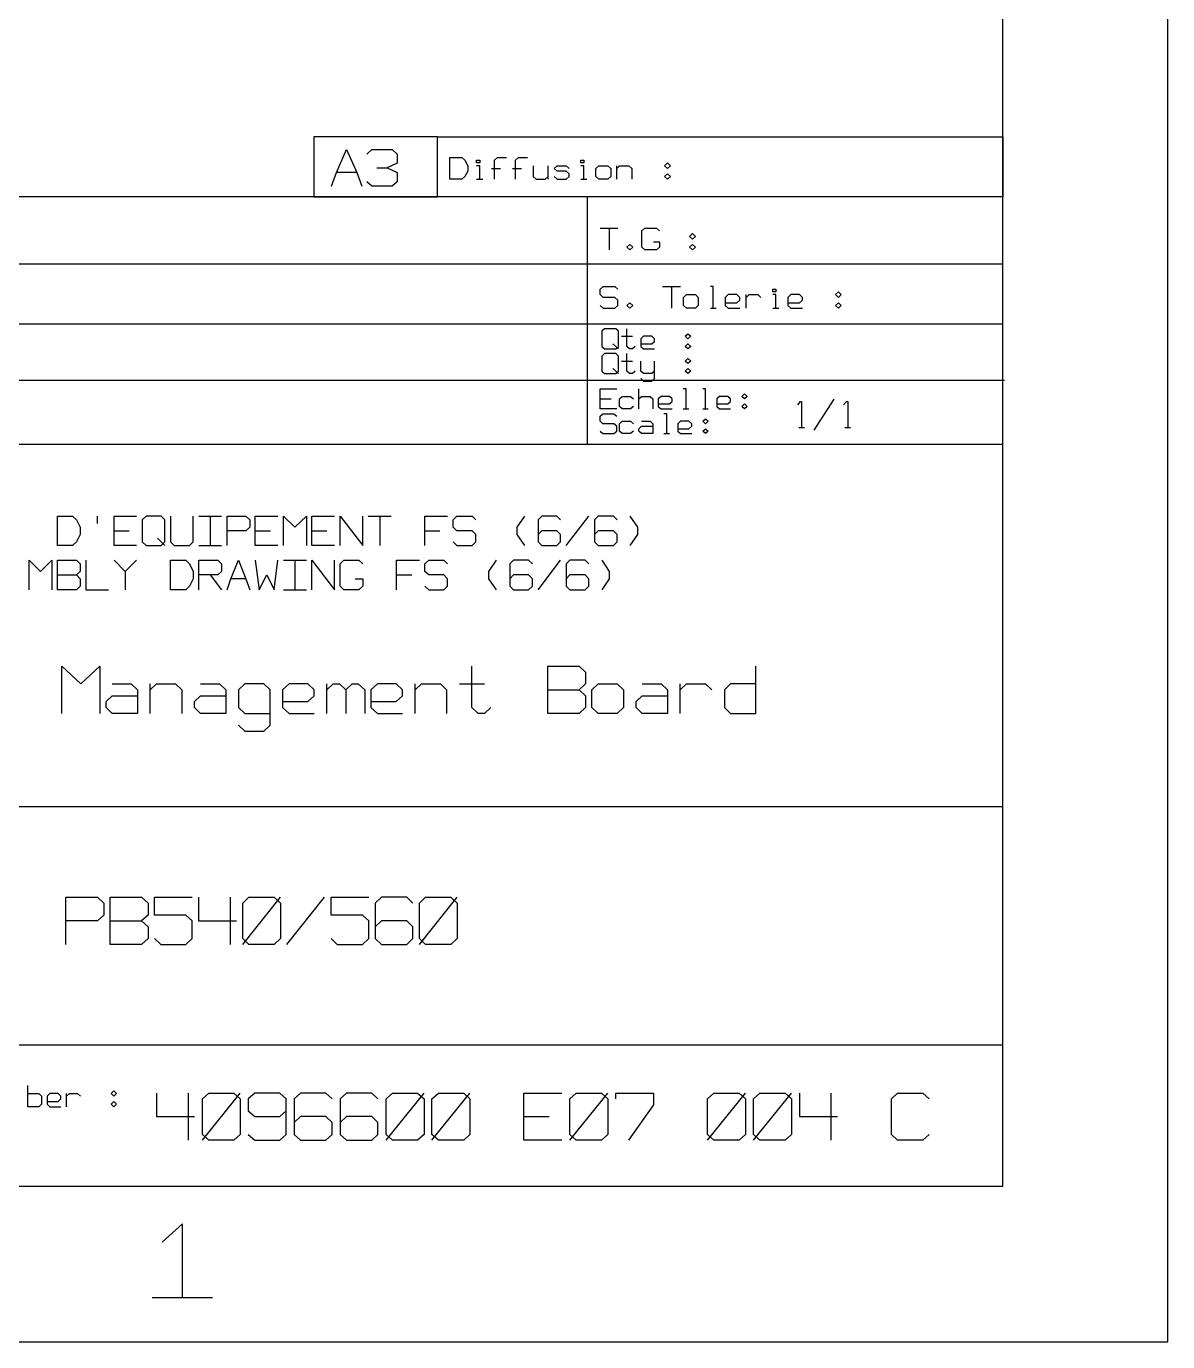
# Model space of a CAD drawing. Extents: x -262 to 926, y -118 to 722.
# Drawn here: x 743.5 to 926.3, y -118.3 to 92.3 of the extents above; entities that cross this region are included whole.
import ezdxf

# ---------------------------------------------------------------- set-up
doc = ezdxf.new("R2010")
doc.units = 0
doc.layers.add('1', color=1, linetype='CONTINUOUS')

msp = doc.modelspace()

# ---------------------------------------------------------------- linework, layer by layer
at = {"layer": '1'}
for p, q in [((926.33, -118.33), (926.33, 721.97)), ((899.93, -93.43), (899.93, 295.35)), ((809.4, 74.62), (789.58, 74.62)), ((789.58, 74.62), (789.58, 65.02)), ((809.4, 65.02), (809.4, 74.62)), ((809.4, 65.02), (809.4, 74.62)), ((809.4, 74.62), (899.93, 74.62)), ((899.93, 74.62), (899.93, 65.02)), ((793.23, 68.92), (794.83, 72.6)), ((794.83, 72.6), (796.45, 68.92)), ((798.08, 71.87), (798.88, 72.6)), ((798.88, 72.6), (802.1, 72.6)), ((802.1, 72.6), (802.93, 71.87)), ((802.93, 71.87), (802.93, 70.4)), ((799.68, 69.65), (801.3, 69.65)), ((802.93, 70.4), (801.3, 69.65)), ((801.3, 69.65), (802.93, 68.92)), ((811.38, 67.85), (811.38, 71.32)), ((811.38, 71.32), (813.28, 71.32)), ((813.28, 71.32), (813.75, 70.9)), ((813.75, 70.9), (814.23, 70.02)), ((814.23, 70.02), (814.23, 69.15)), ((815.65, 70.45), (815.65, 70.9)), ((815.65, 70.9), (816.15, 70.9)), ((816.15, 70.45), (815.65, 70.45)), ((816.15, 70.02), (815.65, 70.02)), ((816.15, 70.9), (816.15, 70.45)), ((816.15, 67.85), (816.15, 70.02)), ((818.05, 69.57), (819.48, 69.57)), ((818.53, 70.9), (819, 71.32)), ((818.53, 67.85), (818.53, 70.9)), ((819, 71.32), (820.43, 71.32)), ((821.38, 69.57), (822.83, 69.57)), ((821.88, 70.9), (822.35, 71.32)), ((821.88, 67.85), (821.88, 70.9)), ((822.35, 71.32), (823.78, 71.32)), ((824.73, 70.02), (824.73, 68.27)), ((827.1, 67.85), (827.1, 70.02)), ((828.08, 69.57), (828.55, 70.02)), ((828.55, 69.15), (828.08, 69.57)), ((828.55, 70.02), (829.98, 70.02)), ((829.98, 70.02), (830.45, 69.57)), ((832.35, 70.45), (832.35, 70.9)), ((832.35, 70.9), (832.83, 70.9)), ((832.83, 70.45), (832.35, 70.45)), ((832.83, 70.02), (832.35, 70.02)), ((832.83, 70.9), (832.83, 70.45)), ((832.83, 67.85), (832.83, 70.02)), ((834.75, 69.57), (835.23, 70.02)), ((834.75, 68.27), (834.75, 69.57)), ((835.23, 70.02), (836.65, 70.02)), ((836.65, 70.02), (837.13, 69.57)), ((837.13, 69.57), (837.13, 68.27)), ((838.08, 67.85), (838.08, 70.02)), ((838.08, 69.57), (838.55, 70.02)), ((838.55, 70.02), (840, 70.02)), ((840, 70.02), (840.48, 69.57)), ((840.48, 69.57), (840.48, 67.85)), ((845.73, 70.02), (846.2, 70.45)), ((846.2, 69.57), (845.73, 70.02)), ((846.2, 70.45), (846.68, 70.02)), ((846.68, 70.02), (846.2, 69.57)), ((792.43, 66.72), (793.23, 68.92)), ((796.45, 68.92), (793.23, 68.92)), ((796.45, 68.92), (797.25, 66.72)), ((798.88, 66.72), (798.08, 67.45)), ((802.93, 67.45), (802.1, 66.72)), ((802.93, 68.92), (802.93, 67.45)), ((813.28, 67.85), (811.38, 67.85)), ((813.75, 68.27), (813.28, 67.85)), ((814.23, 69.15), (813.75, 68.27)), ((815.65, 67.85), (816.63, 67.85)), ((824.73, 68.27), (825.2, 67.85)), ((825.2, 67.85), (826.63, 67.85)), ((826.63, 67.85), (827.1, 68.27)), ((828.08, 68.27), (828.55, 67.85)), ((829.98, 69.15), (828.55, 69.15)), ((828.55, 67.85), (829.98, 67.85)), ((830.45, 68.72), (829.98, 69.15)), ((829.98, 67.85), (830.45, 68.27)), ((830.45, 68.27), (830.45, 68.72)), ((832.35, 67.85), (833.3, 67.85)), ((835.23, 67.85), (834.75, 68.27)), ((836.65, 67.85), (835.23, 67.85)), ((837.13, 68.27), (836.65, 67.85)), ((845.73, 68.27), (846.2, 68.72)), ((846.2, 67.85), (845.73, 68.27)), ((846.2, 68.72), (846.68, 68.27)), ((846.68, 68.27), (846.2, 67.85)), ((802.1, 66.72), (798.88, 66.72)), ((899.93, 65.02), (353.88, 65.02)), ((789.58, 65.02), (809.4, 65.02)), ((833.43, 25.4), (833.43, 65.02)), ((899.93, -93.43), (899.93, 65.02)), ((835.43, 60), (838.28, 60)), ((836.85, 60), (836.85, 56.52)), ((842.1, 59.57), (842.58, 60)), ((842.1, 56.97), (842.1, 59.57)), ((842.58, 60), (844.48, 60)), ((844.48, 60), (844.95, 59.57)), ((849.73, 58.7), (850.2, 59.15)), ((850.2, 59.15), (850.68, 58.7)), ((839.7, 56.97), (840.2, 57.4)), ((840.2, 56.52), (839.7, 56.97)), ((840.2, 57.4), (840.68, 56.97)), ((840.68, 56.97), (840.2, 56.52)), ((842.58, 56.52), (842.1, 56.97)), ((844, 57.82), (844.95, 57.82)), ((844.95, 56.97), (844.48, 56.52)), ((844.95, 57.82), (844.95, 56.97)), ((850.2, 58.27), (849.73, 58.7)), ((849.73, 56.97), (850.2, 57.4)), ((850.2, 56.52), (849.73, 56.97)), ((850.68, 58.7), (850.2, 58.27)), ((850.2, 57.4), (850.68, 56.97)), ((850.68, 56.97), (850.2, 56.52)), ((844.48, 56.52), (842.58, 56.52)), ((899.93, 54.27), (353.88, 54.27)), ((835.43, 50.22), (835.9, 50.67)), ((835.9, 50.67), (837.8, 50.67)), ((837.8, 50.67), (838.28, 50.22)), ((845.43, 50.67), (848.3, 50.67)), ((846.88, 50.67), (846.88, 47.2)), ((853.55, 50.67), (853.08, 50.67)), ((853.55, 47.2), (853.55, 50.67)), ((835.43, 49.37), (835.43, 50.22)), ((835.9, 48.92), (835.43, 49.37)), ((837.8, 48.92), (835.9, 48.92)), ((838.28, 48.5), (837.8, 48.92)), ((838.28, 47.62), (838.28, 48.5)), ((848.78, 48.92), (849.25, 49.37)), ((848.78, 47.62), (848.78, 48.92)), ((849.25, 49.37), (850.68, 49.37)), ((850.68, 49.37), (851.15, 48.92)), ((851.15, 48.92), (851.15, 47.62)), ((855.93, 49.37), (855.45, 48.92)), ((855.45, 48.92), (855.45, 47.62)), ((857.35, 49.37), (855.93, 49.37)), ((857.83, 48.92), (857.35, 49.37)), ((857.35, 48.05), (857.83, 48.5)), ((857.83, 48.5), (857.83, 48.92)), ((858.8, 47.2), (858.8, 49.37)), ((858.8, 48.92), (859.28, 49.37)), ((859.28, 49.37), (860.7, 49.37)), ((860.7, 49.37), (861.18, 48.92)), ((863.08, 49.8), (863.08, 50.22)), ((863.08, 50.22), (863.55, 50.22)), ((863.55, 49.8), (863.08, 49.8)), ((863.55, 49.37), (863.08, 49.37)), ((863.55, 50.22), (863.55, 49.8)), ((863.55, 47.2), (863.55, 49.37)), ((865.95, 49.37), (865.48, 48.92)), ((865.48, 48.92), (865.48, 47.62)), ((867.38, 49.37), (865.95, 49.37)), ((867.85, 48.92), (867.38, 49.37)), ((867.38, 48.05), (867.85, 48.5)), ((867.85, 48.5), (867.85, 48.92)), ((873.1, 49.37), (873.58, 49.8)), ((873.58, 48.92), (873.1, 49.37)), ((873.58, 49.8), (874.05, 49.37)), ((874.05, 49.37), (873.58, 48.92)), ((835.43, 47.62), (835.9, 47.2)), ((835.9, 47.2), (837.8, 47.2)), ((837.8, 47.2), (838.28, 47.62)), ((839.7, 47.62), (840.2, 48.05)), ((840.2, 47.2), (839.7, 47.62)), ((840.2, 48.05), (840.68, 47.62)), ((840.68, 47.62), (840.2, 47.2)), ((849.25, 47.2), (848.78, 47.62)), ((850.68, 47.2), (849.25, 47.2)), ((851.15, 47.62), (850.68, 47.2)), ((853.08, 47.2), (854.03, 47.2)), ((855.45, 48.05), (857.35, 48.05)), ((855.45, 47.62), (855.93, 47.2)), ((855.93, 47.2), (857.83, 47.2)), ((863.08, 47.2), (864.05, 47.2)), ((865.48, 48.05), (867.38, 48.05)), ((865.48, 47.62), (865.95, 47.2)), ((865.95, 47.2), (867.85, 47.2)), ((873.1, 47.62), (873.58, 48.05)), ((873.58, 47.2), (873.1, 47.62)), ((873.58, 48.05), (874.05, 47.62)), ((874.05, 47.62), (873.58, 47.2)), ((899.93, 44.65), (353.88, 44.65)), ((836.15, 43.9), (835.7, 43.5)), ((835.7, 43.5), (835.7, 41.07)), ((837.93, 43.9), (836.15, 43.9)), ((838.38, 43.5), (837.93, 43.9)), ((838.38, 41.07), (838.38, 43.5)), ((838.83, 42.7), (840.6, 42.7)), ((839.7, 41.07), (839.7, 43.9)), ((842.38, 42.7), (841.93, 42.3)), ((841.93, 42.3), (841.93, 41.07)), ((843.7, 42.7), (842.38, 42.7)), ((844.15, 42.3), (843.7, 42.7)), ((844.15, 41.87), (844.15, 42.3)), ((849.05, 42.7), (849.48, 43.1)), ((849.48, 42.3), (849.05, 42.7)), ((849.48, 43.1), (849.93, 42.7)), ((849.93, 42.7), (849.48, 42.3)), ((835.7, 41.07), (836.15, 40.67)), ((836.15, 40.67), (837.93, 40.67)), ((838.38, 40.67), (837.48, 41.47)), ((837.93, 40.67), (838.38, 41.07)), ((840.15, 40.67), (839.7, 41.07)), ((840.6, 40.67), (840.15, 40.67)), ((841.03, 41.07), (840.6, 40.67)), ((841.93, 41.47), (843.7, 41.47)), ((841.93, 41.07), (842.38, 40.67)), ((842.38, 40.67), (844.15, 40.67)), ((843.7, 41.47), (844.15, 41.87)), ((849.05, 41.07), (849.48, 41.47)), ((849.48, 40.67), (849.05, 41.07)), ((849.48, 41.47), (849.93, 41.07)), ((849.93, 41.07), (849.48, 40.67)), ((836.15, 39.92), (835.7, 39.52)), ((835.7, 39.52), (835.7, 37.12)), ((837.93, 39.92), (836.15, 39.92)), ((838.38, 39.52), (837.93, 39.92)), ((838.38, 37.12), (838.38, 39.52)), ((838.83, 38.72), (840.6, 38.72)), ((839.7, 37.12), (839.7, 39.92)), ((841.93, 37.12), (841.93, 38.72)), ((844.15, 35.92), (844.15, 38.72)), ((849.05, 38.72), (849.48, 39.12)), ((849.48, 38.32), (849.05, 38.72)), ((849.48, 39.12), (849.93, 38.72)), ((849.93, 38.72), (849.48, 38.32)), ((835.7, 37.12), (836.15, 36.72)), ((836.15, 36.72), (837.93, 36.72)), ((838.38, 36.72), (837.48, 37.52)), ((837.93, 36.72), (838.38, 37.12)), ((840.15, 36.72), (839.7, 37.12)), ((840.6, 36.72), (840.15, 36.72)), ((841.03, 37.12), (840.6, 36.72)), ((842.38, 36.72), (841.93, 37.12)), ((841.93, 35.92), (842.38, 35.52)), ((843.7, 36.72), (842.38, 36.72)), ((844.15, 37.12), (843.7, 36.72)), ((843.7, 35.52), (844.15, 35.92)), ((849.05, 37.12), (849.48, 37.52)), ((849.48, 36.72), (849.05, 37.12)), ((849.48, 37.52), (849.93, 37.12)), ((849.93, 37.12), (849.48, 36.72)), ((900.2, 35.6), (354.18, 35.6)), ((835.43, 31.07), (835.43, 34.27)), ((835.43, 34.27), (838.08, 34.27)), ((841.65, 31.07), (841.65, 34.27)), ((842.38, 35.52), (843.7, 35.52)), ((849.2, 34.27), (848.75, 34.27)), ((849.2, 31.07), (849.2, 34.27)), ((852.3, 34.27), (851.88, 34.27)), ((852.3, 31.07), (852.3, 34.27)), ((835.43, 32.67), (837.2, 32.67)), ((838.53, 32.67), (838.98, 33.07)), ((838.53, 31.47), (838.53, 32.67)), ((838.98, 33.07), (840.3, 33.07)), ((840.3, 33.07), (840.75, 32.67)), ((841.65, 32.67), (842.08, 33.07)), ((842.08, 33.07), (843.43, 33.07)), ((843.43, 33.07), (843.88, 32.67)), ((843.88, 32.67), (843.88, 31.07)), ((845.2, 33.07), (844.75, 32.67)), ((844.75, 32.67), (844.75, 31.47)), ((844.75, 31.87), (846.53, 31.87)), ((846.53, 33.07), (845.2, 33.07)), ((846.98, 32.67), (846.53, 33.07)), ((846.53, 31.87), (846.98, 32.27)), ((846.98, 32.27), (846.98, 32.67)), ((854.53, 33.07), (854.1, 32.67)), ((854.1, 32.67), (854.1, 31.47)), ((854.1, 31.87), (855.88, 31.87)), ((855.88, 33.07), (854.53, 33.07)), ((856.33, 32.67), (855.88, 33.07)), ((855.88, 31.87), (856.33, 32.27)), ((856.33, 32.27), (856.33, 32.67)), ((858.1, 33.07), (858.53, 33.47)), ((858.53, 32.67), (858.1, 33.07)), ((858.1, 31.47), (858.53, 31.87)), ((858.53, 33.47), (858.98, 33.07)), ((858.98, 33.07), (858.53, 32.67)), ((858.53, 31.87), (858.98, 31.47)), ((867.08, 31.72), (867.53, 32.25)), ((867.53, 32.25), (867.7, 32.25)), ((867.7, 32.25), (867.7, 28.1)), ((869.73, 27.65), (872.93, 32.6)), ((874.43, 31.72), (874.9, 32.25)), ((874.9, 32.25), (875.08, 32.25)), ((875.08, 32.25), (875.08, 28.1)), ((838.08, 31.07), (835.43, 31.07)), ((835.43, 29.9), (835.85, 30.3)), ((835.43, 29.1), (835.43, 29.9)), ((835.85, 30.3), (837.65, 30.3)), ((837.65, 30.3), (838.08, 29.9)), ((838.98, 31.07), (838.53, 31.47)), ((840.3, 31.07), (838.98, 31.07)), ((840.75, 31.47), (840.3, 31.07)), ((844.75, 31.47), (845.2, 31.07)), ((845.2, 31.07), (846.98, 31.07)), ((846.1, 30.3), (845.65, 30.3)), ((846.1, 27.1), (846.1, 30.3)), ((848.75, 31.07), (849.65, 31.07)), ((851.88, 31.07), (852.75, 31.07)), ((851.88, 29.1), (852.3, 29.5)), ((852.3, 29.5), (852.75, 29.1)), ((854.1, 31.47), (854.53, 31.07)), ((854.53, 31.07), (856.33, 31.07)), ((858.53, 31.07), (858.1, 31.47)), ((858.98, 31.47), (858.53, 31.07)), ((835.85, 28.7), (835.43, 29.1)), ((835.43, 27.5), (835.85, 27.1)), ((837.65, 28.7), (835.85, 28.7)), ((838.08, 28.3), (837.65, 28.7)), ((837.65, 27.1), (838.08, 27.5)), ((838.08, 27.5), (838.08, 28.3)), ((838.53, 28.7), (838.98, 29.1)), ((838.53, 27.5), (838.53, 28.7)), ((838.98, 27.1), (838.53, 27.5)), ((838.98, 29.1), (840.3, 29.1)), ((840.3, 29.1), (840.75, 28.7)), ((840.75, 27.5), (840.3, 27.1)), ((841.65, 27.9), (842.08, 28.3)), ((841.65, 27.5), (841.65, 27.9)), ((842.08, 27.1), (841.65, 27.5)), ((842.08, 29.1), (843.43, 29.1)), ((842.08, 28.3), (843.88, 28.3)), ((843.43, 29.1), (843.88, 28.7)), ((843.88, 28.7), (843.88, 27.1)), ((848.3, 29.1), (847.88, 28.7)), ((847.88, 28.7), (847.88, 27.5)), ((847.88, 27.9), (849.65, 27.9)), ((847.88, 27.5), (848.3, 27.1)), ((849.65, 29.1), (848.3, 29.1)), ((850.1, 28.7), (849.65, 29.1)), ((849.65, 27.9), (850.1, 28.3)), ((850.1, 28.3), (850.1, 28.7)), ((852.3, 28.7), (851.88, 29.1)), ((851.88, 27.5), (852.3, 27.9)), ((852.3, 27.1), (851.88, 27.5)), ((852.75, 29.1), (852.3, 28.7)), ((852.3, 27.9), (852.75, 27.5)), ((852.75, 27.5), (852.3, 27.1)), ((867.25, 28.1), (868.18, 28.1)), ((874.6, 28.1), (875.53, 28.1)), ((636.8, 25.4), (899.93, 25.4)), ((835.85, 27.1), (837.65, 27.1)), ((840.3, 27.1), (838.98, 27.1)), ((843.88, 27.1), (842.08, 27.1)), ((845.65, 27.1), (846.53, 27.1)), ((848.3, 27.1), (850.1, 27.1)), ((748.5, 9.17), (748.5, 13.9)), ((748.5, 13.9), (750.93, 13.9)), ((750.93, 13.9), (751.55, 13.3)), ((751.55, 13.3), (752.15, 12.12)), ((754.85, 13.9), (754.85, 12.72)), ((757.58, 9.17), (757.58, 13.9)), ((757.58, 13.9), (761.2, 13.9)), ((762.7, 13.9), (762.1, 13.3)), ((762.1, 13.3), (762.1, 9.77)), ((765.13, 13.9), (762.7, 13.9)), ((765.73, 13.3), (765.13, 13.9)), ((765.73, 9.77), (765.73, 13.3)), ((766.63, 13.9), (766.63, 9.77)), ((770.25, 9.77), (770.25, 13.9)), ((771.15, 13.9), (774.78, 13.9)), ((772.98, 13.9), (772.98, 9.17)), ((775.68, 9.17), (775.68, 13.9)), ((775.68, 13.9), (778.7, 13.9)), ((778.7, 13.9), (779.3, 13.3)), ((779.3, 13.3), (779.3, 12.12)), ((780.2, 9.17), (780.2, 13.9)), ((780.2, 13.9), (783.83, 13.9)), ((784.73, 9.17), (784.73, 13.9)), ((784.73, 13.9), (786.55, 12.12)), ((786.55, 12.12), (788.38, 13.9)), ((788.38, 13.9), (788.38, 9.17)), ((789.25, 9.17), (789.25, 13.9)), ((789.25, 13.9), (792.9, 13.9)), ((793.78, 9.17), (793.78, 13.9)), ((793.78, 13.9), (797.43, 9.17)), ((797.43, 9.17), (797.43, 13.9)), ((798.3, 13.9), (801.95, 13.9)), ((800.13, 13.9), (800.13, 9.17)), ((807.35, 9.17), (807.35, 13.9)), ((807.35, 13.9), (811, 13.9)), ((811.88, 13.3), (812.5, 13.9)), ((811.88, 12.12), (811.88, 13.3)), ((812.5, 13.9), (814.93, 13.9)), ((814.93, 13.9), (815.53, 13.3)), ((822.15, 12.12), (823.38, 13.9)), ((826.08, 13.9), (825.48, 13.3)), ((825.48, 13.3), (825.48, 9.77)), ((828.5, 13.9), (826.08, 13.9)), ((829.1, 13.3), (828.5, 13.9)), ((830, 9.17), (833.63, 13.9)), ((835.13, 13.9), (834.53, 13.3)), ((834.53, 13.3), (834.53, 9.77)), ((837.55, 13.9), (835.13, 13.9)), ((838.15, 13.3), (837.55, 13.9)), ((841.48, 12.12), (840.25, 13.9)), ((752.15, 10.95), (751.55, 9.77)), ((752.15, 12.12), (752.15, 10.95)), ((757.58, 11.55), (760, 11.55)), ((778.7, 11.55), (775.68, 11.55)), ((779.3, 12.12), (778.7, 11.55)), ((780.2, 11.55), (782.63, 11.55)), ((789.25, 11.55), (791.68, 11.55)), ((807.35, 11.55), (809.78, 11.55)), ((812.5, 11.55), (811.88, 12.12)), ((814.93, 11.55), (812.5, 11.55)), ((815.53, 10.95), (814.93, 11.55)), ((815.53, 9.77), (815.53, 10.95)), ((822.15, 10.95), (822.15, 12.12)), ((823.38, 9.17), (822.15, 10.95)), ((826.08, 11.55), (825.48, 10.95)), ((828.5, 11.55), (826.08, 11.55)), ((829.1, 10.95), (828.5, 11.55)), ((829.1, 9.77), (829.1, 10.95)), ((835.13, 11.55), (834.53, 10.95)), ((837.55, 11.55), (835.13, 11.55)), ((838.15, 10.95), (837.55, 11.55)), ((838.15, 9.77), (838.15, 10.95)), ((840.25, 9.17), (841.48, 10.95)), ((841.48, 10.95), (841.48, 12.12)), ((750.93, 9.17), (748.5, 9.17)), ((751.55, 9.77), (750.93, 9.17)), ((761.2, 9.17), (757.58, 9.17)), ((762.1, 9.77), (762.7, 9.17)), ((762.7, 9.17), (765.13, 9.17)), ((765.73, 9.17), (764.53, 10.37)), ((765.13, 9.17), (765.73, 9.77)), ((766.63, 9.77), (767.23, 9.17)), ((767.23, 9.17), (769.65, 9.17)), ((769.65, 9.17), (770.25, 9.77)), ((771.15, 9.17), (774.78, 9.17)), ((783.83, 9.17), (780.2, 9.17)), ((792.9, 9.17), (789.25, 9.17)), ((811.88, 9.77), (812.5, 9.17)), ((812.5, 9.17), (814.93, 9.17)), ((814.93, 9.17), (815.53, 9.77)), ((825.48, 9.77), (826.08, 9.17)), ((826.08, 9.17), (828.5, 9.17)), ((828.5, 9.17), (829.1, 9.77)), ((834.53, 9.77), (835.13, 9.17)), ((835.13, 9.17), (837.55, 9.17)), ((837.55, 9.17), (838.15, 9.77)), ((743.98, 2.1), (743.98, 6.82)), ((743.98, 6.82), (745.8, 5.05)), ((745.8, 5.05), (747.63, 6.82)), ((747.63, 6.82), (747.63, 2.1)), ((748.5, 2.1), (748.5, 6.82)), ((748.5, 6.82), (751.55, 6.82)), ((751.55, 6.82), (752.15, 6.25)), ((753.05, 6.82), (753.05, 2.1)), ((757.58, 6.82), (759.38, 5.05)), ((759.38, 5.05), (761.2, 6.82)), ((766.63, 2.1), (766.63, 6.82)), ((766.63, 6.82), (769.05, 6.82)), ((769.05, 6.82), (769.65, 6.25)), ((771.15, 2.1), (771.15, 6.82)), ((771.15, 6.82), (774.18, 6.82)), ((774.18, 6.82), (774.78, 6.25)), ((776.28, 3.87), (777.5, 6.82)), ((777.5, 6.82), (778.7, 3.87)), ((780.2, 6.82), (780.8, 2.1)), ((783.23, 2.1), (783.83, 6.82)), ((784.73, 6.82), (788.38, 6.82)), ((786.55, 6.82), (786.55, 2.1)), ((789.25, 2.1), (789.25, 6.82)), ((789.25, 6.82), (792.9, 2.1)), ((792.9, 2.1), (792.9, 6.82)), ((793.78, 6.25), (794.38, 6.82)), ((794.38, 6.82), (796.8, 6.82)), ((796.8, 6.82), (797.43, 6.25)), ((802.83, 2.1), (802.83, 6.82)), ((802.83, 6.82), (806.48, 6.82)), ((807.35, 6.25), (807.98, 6.82)), ((807.98, 6.82), (810.4, 6.82)), ((810.4, 6.82), (811, 6.25)), ((817.63, 5.05), (818.85, 6.82)), ((821.55, 6.82), (820.95, 6.25)), ((823.98, 6.82), (821.55, 6.82)), ((824.58, 6.25), (823.98, 6.82)), ((825.48, 2.1), (829.1, 6.82)), ((830.6, 6.82), (830, 6.25)), ((833.03, 6.82), (830.6, 6.82)), ((833.63, 6.25), (833.03, 6.82)), ((836.95, 5.05), (835.73, 6.82)), ((748.5, 4.47), (751.55, 4.47)), ((752.15, 5.05), (751.55, 4.47)), ((751.55, 4.47), (752.15, 3.87)), ((752.15, 6.25), (752.15, 5.05)), ((759.38, 5.05), (759.38, 2.1)), ((769.65, 6.25), (770.25, 5.05)), ((770.25, 5.05), (770.25, 3.87)), ((774.18, 4.47), (771.15, 4.47)), ((772.98, 4.47), (774.78, 2.1)), ((774.78, 5.05), (774.18, 4.47)), ((774.78, 6.25), (774.78, 5.05)), ((780.8, 2.1), (782.03, 4.47)), ((782.03, 4.47), (783.23, 2.1)), ((793.78, 2.7), (793.78, 6.25)), ((802.83, 4.47), (805.25, 4.47)), ((807.35, 5.05), (807.35, 6.25)), ((807.98, 4.47), (807.35, 5.05)), ((810.4, 4.47), (807.98, 4.47)), ((811, 3.87), (810.4, 4.47)), ((817.63, 3.87), (817.63, 5.05)), ((820.95, 6.25), (820.95, 2.7)), ((821.55, 4.47), (820.95, 3.87)), ((823.98, 4.47), (821.55, 4.47)), ((824.58, 3.87), (823.98, 4.47)), ((830, 6.25), (830, 2.7)), ((830.6, 4.47), (830, 3.87)), ((833.03, 4.47), (830.6, 4.47)), ((833.63, 3.87), (833.03, 4.47)), ((836.95, 3.87), (836.95, 5.05)), ((752.15, 2.7), (751.55, 2.1)), ((752.15, 3.87), (752.15, 2.7)), ((769.65, 2.7), (769.05, 2.1)), ((770.25, 3.87), (769.65, 2.7)), ((775.68, 2.1), (776.28, 3.87)), ((778.7, 3.87), (776.28, 3.87)), ((778.7, 3.87), (779.3, 2.1)), ((794.38, 2.1), (793.78, 2.7)), ((796.2, 3.87), (797.43, 3.87)), ((797.43, 2.7), (796.8, 2.1)), ((797.43, 3.87), (797.43, 2.7)), ((807.35, 2.7), (807.98, 2.1)), ((810.4, 2.1), (811, 2.7)), ((811, 2.7), (811, 3.87)), ((818.85, 2.1), (817.63, 3.87)), ((820.95, 2.7), (821.55, 2.1)), ((823.98, 2.1), (824.58, 2.7)), ((824.58, 2.7), (824.58, 3.87)), ((830, 2.7), (830.6, 2.1)), ((833.03, 2.1), (833.63, 2.7)), ((833.63, 2.7), (833.63, 3.87)), ((835.73, 2.1), (836.95, 3.87)), ((751.55, 2.1), (748.5, 2.1)), ((753.05, 2.1), (756.68, 2.1)), ((769.05, 2.1), (766.63, 2.1)), ((784.73, 2.1), (788.38, 2.1)), ((796.8, 2.1), (794.38, 2.1)), ((807.98, 2.1), (810.4, 2.1)), ((821.55, 2.1), (823.98, 2.1)), ((830.6, 2.1), (833.03, 2.1)), ((749.23, -17.7), (749.23, -10.15)), ((749.23, -10.15), (752.25, -12.98)), ((752.25, -12.98), (755.28, -10.15)), ((755.28, -10.15), (755.28, -17.7)), ((814.9, -16.75), (814.9, -10.15)), ((827.03, -17.7), (827.03, -10.15)), ((827.03, -10.15), (832.08, -10.15)), ((832.08, -10.15), (833.08, -11.1)), ((860.38, -17.7), (860.38, -10.15)), ((833.08, -11.1), (833.08, -12.98)), ((757.3, -12.98), (760.33, -12.98)), ((760.33, -12.98), (761.35, -13.93)), ((761.35, -13.93), (761.35, -17.7)), ((763.38, -17.7), (763.38, -12.98)), ((763.38, -13.93), (764.38, -12.98)), ((764.38, -12.98), (767.4, -12.98)), ((767.4, -12.98), (768.43, -13.93)), ((768.43, -13.93), (768.43, -17.7)), ((771.45, -12.98), (774.48, -12.98)), ((774.48, -12.98), (775.5, -13.93)), ((775.5, -13.93), (775.5, -17.7)), ((778.53, -12.98), (777.5, -13.93)), ((777.5, -13.93), (777.5, -16.75)), ((781.55, -12.98), (778.53, -12.98)), ((782.58, -13.93), (781.55, -12.98)), ((782.58, -19.58), (782.58, -13.93)), ((785.6, -12.98), (784.58, -13.93)), ((784.58, -13.93), (784.58, -16.75)), ((788.63, -12.98), (785.6, -12.98)), ((789.63, -13.93), (788.63, -12.98)), ((789.63, -14.88), (789.63, -13.93)), ((791.65, -17.7), (791.65, -12.98)), ((791.65, -13.93), (792.68, -12.98)), ((792.68, -12.98), (793.68, -12.98)), ((793.68, -12.98), (794.7, -13.93)), ((794.7, -13.93), (795.7, -12.98)), ((794.7, -13.93), (794.7, -17.7)), ((795.7, -12.98), (796.7, -12.98)), ((796.7, -12.98), (797.73, -13.93)), ((797.73, -13.93), (797.73, -17.7)), ((799.75, -12.98), (798.73, -13.93)), ((798.73, -13.93), (798.73, -16.75)), ((802.78, -12.98), (799.75, -12.98)), ((803.78, -13.93), (802.78, -12.98)), ((803.78, -14.88), (803.78, -13.93)), ((805.8, -17.7), (805.8, -12.98)), ((805.8, -13.93), (806.83, -12.98)), ((806.83, -12.98), (809.85, -12.98)), ((809.85, -12.98), (810.85, -13.93)), ((810.85, -13.93), (810.85, -17.7)), ((812.88, -12.98), (816.93, -12.98)), ((827.03, -13.93), (832.08, -13.93)), ((833.08, -12.98), (832.08, -13.93)), ((832.08, -13.93), (833.08, -14.88)), ((834.1, -13.93), (835.1, -12.98)), ((834.1, -16.75), (834.1, -13.93)), ((835.1, -12.98), (838.15, -12.98)), ((838.15, -12.98), (839.15, -13.93)), ((839.15, -13.93), (839.15, -16.75)), ((842.18, -12.98), (845.2, -12.98)), ((845.2, -12.98), (846.23, -13.93)), ((846.23, -13.93), (846.23, -17.7)), ((848.25, -17.7), (848.25, -12.98)), ((848.25, -13.93), (849.25, -12.98)), ((849.25, -12.98), (852.28, -12.98)), ((852.28, -12.98), (853.3, -13.93)), ((856.33, -12.98), (855.33, -13.93)), ((855.33, -13.93), (855.33, -16.75)), ((860.38, -12.98), (856.33, -12.98)), ((756.3, -15.8), (757.3, -14.88)), ((756.3, -16.75), (756.3, -15.8)), ((757.3, -17.7), (756.3, -16.75)), ((757.3, -14.88), (761.35, -14.88)), ((770.45, -15.8), (771.45, -14.88)), ((770.45, -16.75), (770.45, -15.8)), ((771.45, -17.7), (770.45, -16.75)), ((771.45, -14.88), (775.5, -14.88)), ((777.5, -16.75), (778.53, -17.7)), ((784.58, -15.8), (788.63, -15.8)), ((784.58, -16.75), (785.6, -17.7)), ((788.63, -15.8), (789.63, -14.88)), ((798.73, -15.8), (802.78, -15.8)), ((798.73, -16.75), (799.75, -17.7)), ((802.78, -15.8), (803.78, -14.88)), ((815.9, -17.7), (814.9, -16.75)), ((817.93, -16.75), (816.93, -17.7)), ((833.08, -16.75), (832.08, -17.7)), ((833.08, -14.88), (833.08, -16.75)), ((835.1, -17.7), (834.1, -16.75)), ((839.15, -16.75), (838.15, -17.7)), ((841.18, -15.8), (842.18, -14.88)), ((841.18, -16.75), (841.18, -15.8)), ((842.18, -17.7), (841.18, -16.75)), ((842.18, -14.88), (846.23, -14.88)), ((855.33, -16.75), (856.33, -17.7)), ((761.35, -17.7), (757.3, -17.7)), ((775.5, -17.7), (771.45, -17.7)), ((778.53, -17.7), (782.58, -17.7)), ((785.6, -17.7), (789.63, -17.7)), ((799.75, -17.7), (803.78, -17.7)), ((816.93, -17.7), (815.9, -17.7)), ((832.08, -17.7), (827.03, -17.7)), ((838.15, -17.7), (835.1, -17.7)), ((846.23, -17.7), (842.18, -17.7)), ((856.33, -17.7), (860.38, -17.7)), ((777.5, -19.58), (778.53, -20.53)), ((778.53, -20.53), (781.55, -20.53)), ((781.55, -20.53), (782.58, -19.58)), ((636.8, -32.6), (899.93, -32.6)), ((749.88, -54.7), (749.88, -47.15)), ((749.88, -47.15), (754.93, -47.15)), ((754.93, -47.15), (755.95, -48.1)), ((755.95, -48.1), (755.95, -50)), ((756.95, -54.7), (756.95, -47.15)), ((756.95, -47.15), (762, -47.15)), ((762, -47.15), (763.03, -48.1)), ((763.03, -48.1), (763.03, -50)), ((764.03, -50), (764.03, -47.15)), ((764.03, -47.15), (770.1, -47.15)), ((771.1, -47.15), (771.1, -50.93)), ((776.15, -47.15), (776.15, -54.7)), ((778.18, -48.1), (779.18, -47.15)), ((778.18, -54.7), (784.23, -47.15)), ((778.18, -53.75), (778.18, -48.1)), ((779.18, -47.15), (783.23, -47.15)), ((783.23, -47.15), (784.23, -48.1)), ((784.23, -48.1), (784.23, -53.75)), ((785.25, -54.7), (791.3, -47.15)), ((792.33, -50), (792.33, -47.15)), ((792.33, -47.15), (798.38, -47.15)), ((800.4, -47.15), (799.4, -48.1)), ((799.4, -48.1), (799.4, -53.75)), ((804.45, -47.15), (800.4, -47.15)), ((805.45, -48.1), (804.45, -47.15)), ((806.48, -48.1), (807.48, -47.15)), ((806.48, -54.7), (812.53, -47.15)), ((806.48, -53.75), (806.48, -48.1)), ((807.48, -47.15), (811.53, -47.15)), ((811.53, -47.15), (812.53, -48.1)), ((812.53, -48.1), (812.53, -53.75)), ((755.95, -50), (754.93, -50.93)), ((763.03, -50), (762, -50.93)), ((769.08, -50), (764.03, -50)), ((770.1, -50.93), (769.08, -50)), ((797.38, -50), (792.33, -50)), ((798.38, -50.93), (797.38, -50)), ((754.93, -50.93), (749.88, -50.93)), ((756.95, -50.93), (762, -50.93)), ((762, -50.93), (763.03, -51.88)), ((763.03, -51.88), (763.03, -53.75)), ((770.1, -53.75), (770.1, -50.93)), ((771.1, -50.93), (777.18, -50.93)), ((798.38, -53.75), (798.38, -50.93)), ((800.4, -50.93), (799.4, -51.88)), ((804.45, -50.93), (800.4, -50.93)), ((805.45, -51.88), (804.45, -50.93)), ((805.45, -53.75), (805.45, -51.88)), ((762, -54.7), (756.95, -54.7)), ((763.03, -53.75), (762, -54.7)), ((764.03, -53.75), (765.05, -54.7)), ((765.05, -54.7), (769.08, -54.7)), ((769.08, -54.7), (770.1, -53.75)), ((779.18, -54.7), (778.18, -53.75)), ((783.23, -54.7), (779.18, -54.7)), ((784.23, -53.75), (783.23, -54.7)), ((792.33, -53.75), (793.33, -54.7)), ((793.33, -54.7), (797.38, -54.7)), ((797.38, -54.7), (798.38, -53.75)), ((799.4, -53.75), (800.4, -54.7)), ((800.4, -54.7), (804.45, -54.7)), ((804.45, -54.7), (805.45, -53.75)), ((807.48, -54.7), (806.48, -53.75)), ((811.53, -54.7), (807.48, -54.7)), ((812.53, -53.75), (811.53, -54.7)), ((353.88, -70.8), (899.93, -70.8)), ((743.75, -80.7), (743.75, -77.3)), ((743.75, -78.58), (745.53, -78.58)), ((745.53, -78.58), (745.98, -79)), ((745.98, -79), (745.98, -80.28)), ((747.3, -78.58), (746.85, -79)), ((746.85, -79), (746.85, -80.28)), ((746.85, -79.85), (748.65, -79.85)), ((748.65, -78.58), (747.3, -78.58)), ((749.08, -79), (748.65, -78.58)), ((748.65, -79.85), (749.08, -79.43)), ((749.08, -79.43), (749.08, -79)), ((749.98, -80.7), (749.98, -78.58)), ((749.98, -79), (750.43, -78.58)), ((750.43, -78.58), (751.75, -78.58)), ((751.75, -78.58), (752.2, -79)), ((757.1, -78.58), (757.53, -78.15)), ((757.53, -79), (757.1, -78.58)), ((757.1, -80.28), (757.53, -79.85)), ((757.53, -78.15), (757.98, -78.58)), ((757.98, -78.58), (757.53, -79)), ((757.53, -79.85), (757.98, -80.28)), ((764.38, -78.5), (764.38, -82.28)), ((769.43, -78.5), (769.43, -86.05)), ((771.73, -79.45), (772.75, -78.5)), ((771.73, -86.05), (777.8, -78.5)), ((771.73, -85.13), (771.73, -79.45)), ((772.75, -78.5), (776.78, -78.5)), ((776.78, -78.5), (777.8, -79.45)), ((777.8, -79.45), (777.8, -85.13)), ((780.1, -78.5), (779.08, -79.45)), ((779.08, -79.45), (779.08, -81.35)), ((784.15, -78.5), (780.1, -78.5)), ((785.15, -79.45), (784.15, -78.5)), ((785.15, -85.13), (785.15, -79.45)), ((787.45, -78.5), (786.45, -79.45)), ((786.45, -79.45), (786.45, -85.13)), ((791.5, -78.5), (787.45, -78.5)), ((792.5, -79.45), (791.5, -78.5)), ((794.8, -78.5), (793.8, -79.45)), ((793.8, -79.45), (793.8, -85.13)), ((798.85, -78.5), (794.8, -78.5)), ((799.85, -79.45), (798.85, -78.5)), ((801.15, -79.45), (802.18, -78.5)), ((801.15, -86.05), (807.23, -78.5)), ((801.15, -85.13), (801.15, -79.45)), ((802.18, -78.5), (806.2, -78.5)), ((806.2, -78.5), (807.23, -79.45)), ((807.23, -79.45), (807.23, -85.13)), ((808.5, -79.45), (809.53, -78.5)), ((808.5, -86.05), (814.58, -78.5)), ((808.5, -85.13), (808.5, -79.45)), ((809.53, -78.5), (813.58, -78.5)), ((813.58, -78.5), (814.58, -79.45)), ((814.58, -79.45), (814.58, -85.13)), ((823.23, -86.05), (823.23, -78.5)), ((823.23, -78.5), (829.28, -78.5)), ((830.58, -79.45), (831.6, -78.5)), ((830.58, -86.05), (836.65, -78.5)), ((830.58, -85.13), (830.58, -79.45)), ((831.6, -78.5), (835.63, -78.5)), ((835.63, -78.5), (836.65, -79.45)), ((836.65, -79.45), (836.65, -85.13)), ((837.93, -79.45), (837.93, -78.5)), ((837.93, -78.5), (844, -78.5)), ((844, -78.5), (844, -80.4)), ((852.65, -79.45), (853.65, -78.5)), ((852.65, -86.05), (858.7, -78.5)), ((852.65, -85.13), (852.65, -79.45)), ((853.65, -78.5), (857.7, -78.5)), ((857.7, -78.5), (858.7, -79.45)), ((858.7, -79.45), (858.7, -85.13)), ((860, -79.45), (861.03, -78.5)), ((860, -86.05), (866.08, -78.5)), ((860, -85.13), (860, -79.45)), ((861.03, -78.5), (865.05, -78.5)), ((865.05, -78.5), (866.08, -79.45)), ((866.08, -79.45), (866.08, -85.13)), ((867.35, -78.5), (867.35, -82.28)), ((872.4, -78.5), (872.4, -86.05)), ((882.08, -79.45), (883.08, -78.5)), ((882.08, -85.13), (882.08, -79.45)), ((883.08, -78.5), (887.13, -78.5)), ((887.13, -78.5), (888.13, -79.45)), ((745.53, -80.7), (743.75, -80.7)), ((745.98, -80.28), (745.53, -80.7)), ((746.85, -80.28), (747.3, -80.7)), ((747.3, -80.7), (749.08, -80.7)), ((757.53, -80.7), (757.1, -80.28)), ((757.98, -80.28), (757.53, -80.7)), ((779.08, -81.35), (780.1, -82.28)), ((784.15, -82.28), (785.15, -81.35)), ((844, -80.4), (839.95, -86.05)), ((764.38, -82.28), (770.45, -82.28)), ((780.1, -82.28), (784.15, -82.28)), ((787.45, -82.28), (786.45, -83.23)), ((791.5, -82.28), (787.45, -82.28)), ((792.5, -83.23), (791.5, -82.28)), ((792.5, -85.13), (792.5, -83.23)), ((794.8, -82.28), (793.8, -83.23)), ((798.85, -82.28), (794.8, -82.28)), ((799.85, -83.23), (798.85, -82.28)), ((799.85, -85.13), (799.85, -83.23)), ((823.23, -82.28), (827.28, -82.28)), ((867.35, -82.28), (873.43, -82.28)), ((772.75, -86.05), (771.73, -85.13)), ((776.78, -86.05), (772.75, -86.05)), ((777.8, -85.13), (776.78, -86.05)), ((779.08, -85.13), (780.1, -86.05)), ((780.1, -86.05), (784.15, -86.05)), ((784.15, -86.05), (785.15, -85.13)), ((786.45, -85.13), (787.45, -86.05)), ((787.45, -86.05), (791.5, -86.05)), ((791.5, -86.05), (792.5, -85.13)), ((793.8, -85.13), (794.8, -86.05)), ((794.8, -86.05), (798.85, -86.05)), ((798.85, -86.05), (799.85, -85.13)), ((802.18, -86.05), (801.15, -85.13)), ((806.2, -86.05), (802.18, -86.05)), ((807.23, -85.13), (806.2, -86.05)), ((809.53, -86.05), (808.5, -85.13)), ((813.58, -86.05), (809.53, -86.05)), ((814.58, -85.13), (813.58, -86.05)), ((829.28, -86.05), (823.23, -86.05)), ((831.6, -86.05), (830.58, -85.13)), ((835.63, -86.05), (831.6, -86.05)), ((836.65, -85.13), (835.63, -86.05)), ((853.65, -86.05), (852.65, -85.13)), ((857.7, -86.05), (853.65, -86.05)), ((858.7, -85.13), (857.7, -86.05)), ((861.03, -86.05), (860, -85.13)), ((865.05, -86.05), (861.03, -86.05)), ((866.08, -85.13), (865.05, -86.05)), ((883.08, -86.05), (882.08, -85.13)), ((887.13, -86.05), (883.08, -86.05)), ((888.13, -85.13), (887.13, -86.05)), ((-235.5, -93.43), (899.93, -93.43)), ((353.88, -93.43), (899.93, -93.43)), ((768.53, -99.45), (765.28, -102.4)), ((768.53, -111.25), (768.53, -99.45)), ((763.68, -111.25), (773.35, -111.25)), ((-261.92, -118.33), (926.33, -118.33))]:
    msp.add_line(p, q, dxfattribs=at)

doc.saveas('drawing.dxf')
